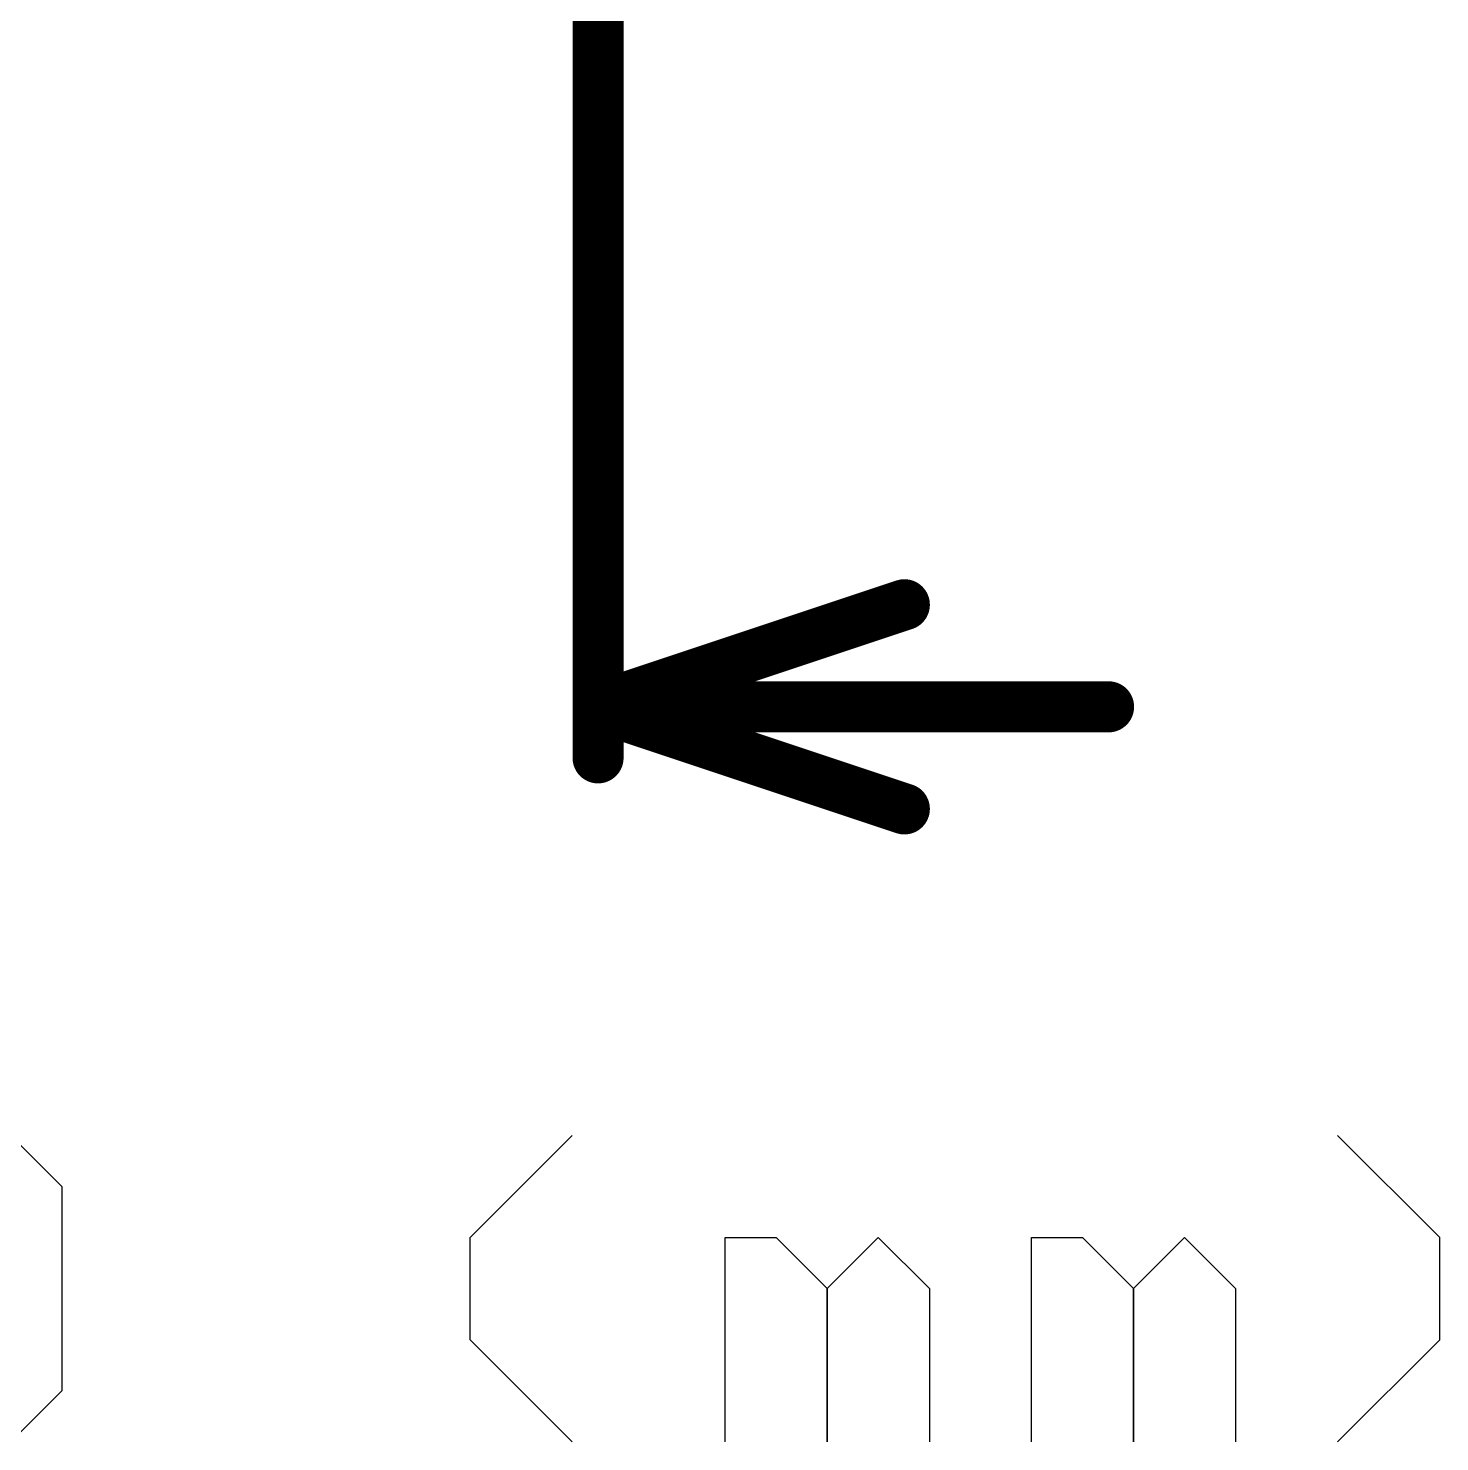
# Model space of a CAD drawing. Header units: millimetres. Extents: x 9.08 to 12.48, y 2.73 to 6.
# Drawn here: x 9.5915 to 9.868, y 2.731 to 3.0079 of the extents above; entities that cross this region are included whole.
import ezdxf

# ---------------------------------------------------------------- set-up
doc = ezdxf.new("R2010")
doc.units = ezdxf.units.MM
doc.header["$MEASUREMENT"] = 0
doc.layers.add('Mechanical1', color=6, linetype='Continuous')

msp = doc.modelspace()

# ---------------------------------------------------------------- linework, layer by layer
at = {"layer": 'Mechanical1'}
for p, q in [((9.58807, 2.79102), (9.59806, 2.78102)), ((9.67804, 2.77103), (9.69803, 2.79102)), ((9.86798, 2.77103), (9.84798, 2.79102)), ((9.59806, 2.78102), (9.59806, 2.74104)), ((9.67804, 2.75103), (9.67804, 2.77103)), ((9.72802, 2.73104), (9.72802, 2.77103)), ((9.72802, 2.77103), (9.73802, 2.77103)), ((9.73802, 2.77103), (9.74802, 2.76103)), ((9.74802, 2.76103), (9.75801, 2.77103)), ((9.75801, 2.77103), (9.76801, 2.76103)), ((9.788, 2.73104), (9.788, 2.77103)), ((9.788, 2.77103), (9.798, 2.77103)), ((9.798, 2.77103), (9.808, 2.76103)), ((9.808, 2.76103), (9.81799, 2.77103)), ((9.81799, 2.77103), (9.82799, 2.76103)), ((9.86798, 2.75103), (9.86798, 2.77103)), ((9.74802, 2.76103), (9.74802, 2.73104)), ((9.74802, 2.73104), (9.74802, 2.76103)), ((9.76801, 2.76103), (9.76801, 2.73104)), ((9.808, 2.76103), (9.808, 2.73104)), ((9.808, 2.73104), (9.808, 2.76103)), ((9.82799, 2.76103), (9.82799, 2.73104)), ((9.69803, 2.73104), (9.67804, 2.75103)), ((9.84798, 2.73104), (9.86798, 2.75103)), ((9.59806, 2.74104), (9.58807, 2.73104))]:
    msp.add_line(p, q, dxfattribs=at)
at = {"layer": 'Mechanical1', "const_width": 0.01}
for points in [[(9.70311, 2.865), (9.70311, 3.06906)], [(9.70311, 2.875), (9.76311, 2.895)], [(9.70311, 2.875), (9.76311, 2.855)], [(9.70311, 2.875), (9.80311, 2.875)]]:
    msp.add_lwpolyline(points, dxfattribs=at)
at = {"layer": 'Mechanical1', "const_width": 0.005}
for points in [[(9.76061, 2.895, 1), (9.76561, 2.895, 1)], [(9.70061, 2.875, 1), (9.70561, 2.875, 1)], [(9.70061, 2.875, 1), (9.70561, 2.875, 1)], [(9.70061, 2.875, 1), (9.70561, 2.875, 1)], [(9.80061, 2.875, 1), (9.80561, 2.875, 1)], [(9.70061, 2.865, 1), (9.70561, 2.865, 1)], [(9.76061, 2.855, 1), (9.76561, 2.855, 1)]]:
    msp.add_lwpolyline(points, format="xyb", close=True, dxfattribs=at)

doc.saveas('drawing.dxf')
